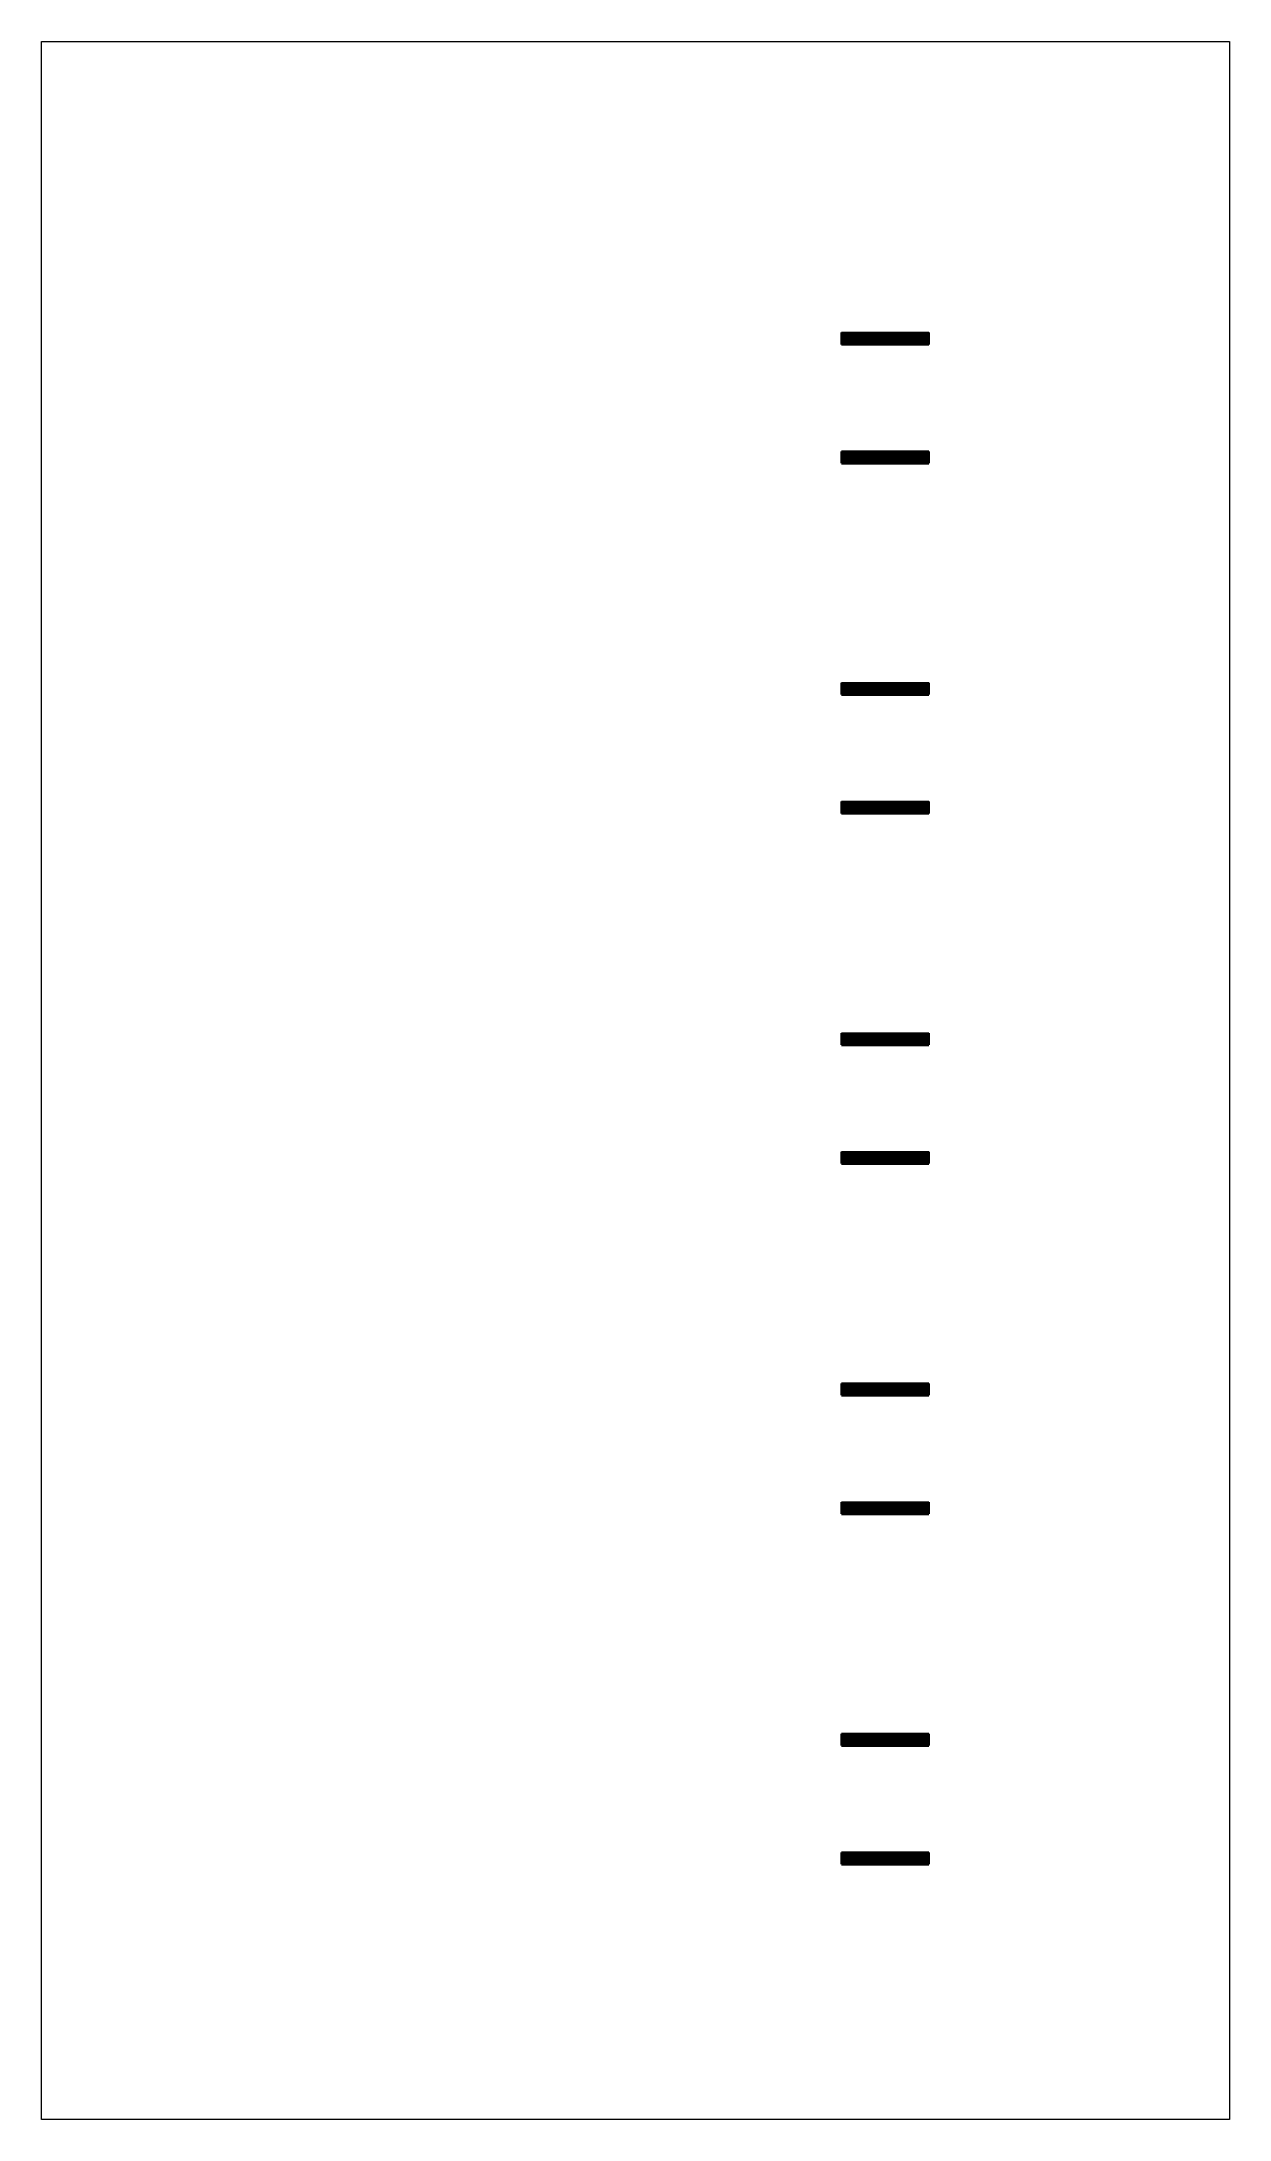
# Model space of a CAD drawing. Header units: millimetres. Extents: x 43.3 to 83.3, y 94.2 to 164.2.
import ezdxf

# ---------------------------------------------------------------- set-up
doc = ezdxf.new("R2010")
doc.units = ezdxf.units.MM
doc.layers.add('Rasters', color=6, linetype='Continuous')

msp = doc.modelspace()

# ---------------------------------------------------------------- linework, layer by layer
at = {"layer": 'Rasters', "linetype": 'Continuous', "lineweight": 0}
for p, q in [((43.292, 94.211), (43.292, 164.211)), ((43.292, 164.211), (83.292, 164.211)), ((83.292, 164.211), (83.292, 94.211)), ((83.292, 94.211), (43.292, 94.211))]:
    msp.add_line(p, q, dxfattribs=at)
at = {"layer": 'Rasters'}
for p, q in [((70.2, 154.383), (73.2, 154.383)), ((73.2, 154.333), (70.2, 154.333)), ((70.2, 154.283), (73.2, 154.283)), ((73.2, 154.233), (70.2, 154.233)), ((70.2, 154.183), (73.2, 154.183)), ((73.2, 154.133), (70.2, 154.133)), ((70.2, 154.083), (73.2, 154.083)), ((73.2, 154.033), (70.2, 154.033)), ((70.25, 154.433), (70.25, 153.967)), ((70.3, 154.433), (70.3, 153.967)), ((70.35, 154.433), (70.35, 153.967)), ((70.4, 154.433), (70.4, 153.967)), ((70.45, 154.433), (70.45, 153.967)), ((70.5, 154.433), (70.5, 153.967)), ((70.55, 154.433), (70.55, 153.967)), ((70.6, 154.433), (70.6, 153.967)), ((70.65, 154.433), (70.65, 153.967)), ((70.7, 154.433), (70.7, 153.967)), ((70.75, 154.433), (70.75, 153.967)), ((70.8, 154.433), (70.8, 153.967)), ((70.85, 154.433), (70.85, 153.967)), ((70.9, 154.433), (70.9, 153.967)), ((70.95, 154.433), (70.95, 153.967)), ((71, 154.433), (71, 153.967)), ((71.05, 154.433), (71.05, 153.967)), ((71.1, 154.433), (71.1, 153.967)), ((71.15, 154.433), (71.15, 153.967)), ((71.2, 154.433), (71.2, 153.967)), ((71.25, 154.433), (71.25, 153.967)), ((71.3, 154.433), (71.3, 153.967)), ((71.35, 154.433), (71.35, 153.967)), ((71.4, 154.433), (71.4, 153.967)), ((71.45, 154.433), (71.45, 153.967)), ((71.5, 154.433), (71.5, 153.967)), ((71.55, 154.433), (71.55, 153.967)), ((71.6, 154.433), (71.6, 153.967)), ((71.65, 154.433), (71.65, 153.967)), ((71.7, 154.433), (71.7, 153.967)), ((71.75, 154.433), (71.75, 153.967)), ((71.8, 154.433), (71.8, 153.967)), ((71.85, 154.433), (71.85, 153.967)), ((71.9, 154.433), (71.9, 153.967)), ((71.95, 154.433), (71.95, 153.967)), ((72, 154.433), (72, 153.967)), ((72.05, 154.433), (72.05, 153.967)), ((72.1, 154.433), (72.1, 153.967)), ((72.15, 154.433), (72.15, 153.967)), ((72.2, 154.433), (72.2, 153.967)), ((72.25, 154.433), (72.25, 153.967)), ((72.3, 154.433), (72.3, 153.967)), ((72.35, 154.433), (72.35, 153.967)), ((72.4, 154.433), (72.4, 153.967)), ((72.45, 154.433), (72.45, 153.967)), ((72.5, 154.433), (72.5, 153.967)), ((72.55, 154.433), (72.55, 153.967)), ((72.6, 154.433), (72.6, 153.967)), ((72.65, 154.433), (72.65, 153.967)), ((72.7, 154.433), (72.7, 153.967)), ((72.75, 154.433), (72.75, 153.967)), ((72.8, 154.433), (72.8, 153.967)), ((72.85, 154.433), (72.85, 153.967)), ((72.9, 154.433), (72.9, 153.967)), ((72.95, 154.433), (72.95, 153.967)), ((73, 154.433), (73, 153.967)), ((73.05, 154.433), (73.05, 153.967)), ((73.1, 154.433), (73.1, 153.967)), ((73.15, 154.433), (73.15, 153.967)), ((70.2, 150.383), (73.2, 150.383)), ((73.2, 150.333), (70.2, 150.333)), ((70.2, 150.283), (73.2, 150.283)), ((73.2, 150.233), (70.2, 150.233)), ((70.2, 150.183), (73.2, 150.183)), ((73.2, 150.133), (70.2, 150.133)), ((70.2, 150.083), (73.2, 150.083)), ((73.2, 150.033), (70.2, 150.033)), ((70.25, 150.433), (70.25, 149.967)), ((70.3, 150.433), (70.3, 149.967)), ((70.35, 150.433), (70.35, 149.967)), ((70.4, 150.433), (70.4, 149.967)), ((70.45, 150.433), (70.45, 149.967)), ((70.5, 150.433), (70.5, 149.967)), ((70.55, 150.433), (70.55, 149.967)), ((70.6, 150.433), (70.6, 149.967)), ((70.65, 150.433), (70.65, 149.967)), ((70.7, 150.433), (70.7, 149.967)), ((70.75, 150.433), (70.75, 149.967)), ((70.8, 150.433), (70.8, 149.967)), ((70.85, 150.433), (70.85, 149.967)), ((70.9, 150.433), (70.9, 149.967)), ((70.95, 150.433), (70.95, 149.967)), ((71, 150.433), (71, 149.967)), ((71.05, 150.433), (71.05, 149.967)), ((71.1, 150.433), (71.1, 149.967)), ((71.15, 150.433), (71.15, 149.967)), ((71.2, 150.433), (71.2, 149.967)), ((71.25, 150.433), (71.25, 149.967)), ((71.3, 150.433), (71.3, 149.967)), ((71.35, 150.433), (71.35, 149.967)), ((71.4, 150.433), (71.4, 149.967)), ((71.45, 150.433), (71.45, 149.967)), ((71.5, 150.433), (71.5, 149.967)), ((71.55, 150.433), (71.55, 149.967)), ((71.6, 150.433), (71.6, 149.967)), ((71.65, 150.433), (71.65, 149.967)), ((71.7, 150.433), (71.7, 149.967)), ((71.75, 150.433), (71.75, 149.967)), ((71.8, 150.433), (71.8, 149.967)), ((71.85, 150.433), (71.85, 149.967)), ((71.9, 150.433), (71.9, 149.967)), ((71.95, 150.433), (71.95, 149.967)), ((72, 150.433), (72, 149.967)), ((72.05, 150.433), (72.05, 149.967)), ((72.1, 150.433), (72.1, 149.967)), ((72.15, 150.433), (72.15, 149.967)), ((72.2, 150.433), (72.2, 149.967)), ((72.25, 150.433), (72.25, 149.967)), ((72.3, 150.433), (72.3, 149.967)), ((72.35, 150.433), (72.35, 149.967)), ((72.4, 150.433), (72.4, 149.967)), ((72.45, 150.433), (72.45, 149.967)), ((72.5, 150.433), (72.5, 149.967)), ((72.55, 150.433), (72.55, 149.967)), ((72.6, 150.433), (72.6, 149.967)), ((72.65, 150.433), (72.65, 149.967)), ((72.7, 150.433), (72.7, 149.967)), ((72.75, 150.433), (72.75, 149.967)), ((72.8, 150.433), (72.8, 149.967)), ((72.85, 150.433), (72.85, 149.967)), ((72.9, 150.433), (72.9, 149.967)), ((72.95, 150.433), (72.95, 149.967)), ((73, 150.433), (73, 149.967)), ((73.05, 150.433), (73.05, 149.967)), ((73.1, 150.433), (73.1, 149.967)), ((73.15, 150.433), (73.15, 149.967)), ((70.2, 142.583), (73.2, 142.583)), ((73.2, 142.533), (70.2, 142.533)), ((70.2, 142.483), (73.2, 142.483)), ((73.2, 142.433), (70.2, 142.433)), ((70.2, 142.383), (73.2, 142.383)), ((73.2, 142.333), (70.2, 142.333)), ((70.2, 142.283), (73.2, 142.283)), ((73.2, 142.233), (70.2, 142.233)), ((70.25, 142.633), (70.25, 142.167)), ((70.3, 142.633), (70.3, 142.167)), ((70.35, 142.633), (70.35, 142.167)), ((70.4, 142.633), (70.4, 142.167)), ((70.45, 142.633), (70.45, 142.167)), ((70.5, 142.633), (70.5, 142.167)), ((70.55, 142.633), (70.55, 142.167)), ((70.6, 142.633), (70.6, 142.167)), ((70.65, 142.633), (70.65, 142.167)), ((70.7, 142.633), (70.7, 142.167)), ((70.75, 142.633), (70.75, 142.167)), ((70.8, 142.633), (70.8, 142.167)), ((70.85, 142.633), (70.85, 142.167)), ((70.9, 142.633), (70.9, 142.167)), ((70.95, 142.633), (70.95, 142.167)), ((71, 142.633), (71, 142.167)), ((71.05, 142.633), (71.05, 142.167)), ((71.1, 142.633), (71.1, 142.167)), ((71.15, 142.633), (71.15, 142.167)), ((71.2, 142.633), (71.2, 142.167)), ((71.25, 142.633), (71.25, 142.167)), ((71.3, 142.633), (71.3, 142.167)), ((71.35, 142.633), (71.35, 142.167)), ((71.4, 142.633), (71.4, 142.167)), ((71.45, 142.633), (71.45, 142.167)), ((71.5, 142.633), (71.5, 142.167)), ((71.55, 142.633), (71.55, 142.167)), ((71.6, 142.633), (71.6, 142.167)), ((71.65, 142.633), (71.65, 142.167)), ((71.7, 142.633), (71.7, 142.167)), ((71.75, 142.633), (71.75, 142.167)), ((71.8, 142.633), (71.8, 142.167)), ((71.85, 142.633), (71.85, 142.167)), ((71.9, 142.633), (71.9, 142.167)), ((71.95, 142.633), (71.95, 142.167)), ((72, 142.633), (72, 142.167)), ((72.05, 142.633), (72.05, 142.167)), ((72.1, 142.633), (72.1, 142.167)), ((72.15, 142.633), (72.15, 142.167)), ((72.2, 142.633), (72.2, 142.167)), ((72.25, 142.633), (72.25, 142.167)), ((72.3, 142.633), (72.3, 142.167)), ((72.35, 142.633), (72.35, 142.167)), ((72.4, 142.633), (72.4, 142.167)), ((72.45, 142.633), (72.45, 142.167)), ((72.5, 142.633), (72.5, 142.167)), ((72.55, 142.633), (72.55, 142.167)), ((72.6, 142.633), (72.6, 142.167)), ((72.65, 142.633), (72.65, 142.167)), ((72.7, 142.633), (72.7, 142.167)), ((72.75, 142.633), (72.75, 142.167)), ((72.8, 142.633), (72.8, 142.167)), ((72.85, 142.633), (72.85, 142.167)), ((72.9, 142.633), (72.9, 142.167)), ((72.95, 142.633), (72.95, 142.167)), ((73, 142.633), (73, 142.167)), ((73.05, 142.633), (73.05, 142.167)), ((73.1, 142.633), (73.1, 142.167)), ((73.15, 142.633), (73.15, 142.167)), ((70.25, 138.633), (70.25, 138.167)), ((70.3, 138.633), (70.3, 138.167)), ((70.35, 138.633), (70.35, 138.167)), ((70.4, 138.633), (70.4, 138.167)), ((70.45, 138.633), (70.45, 138.167)), ((70.5, 138.633), (70.5, 138.167)), ((70.55, 138.633), (70.55, 138.167)), ((70.6, 138.633), (70.6, 138.167)), ((70.65, 138.633), (70.65, 138.167)), ((70.7, 138.633), (70.7, 138.167)), ((70.75, 138.633), (70.75, 138.167)), ((70.8, 138.633), (70.8, 138.167)), ((70.85, 138.633), (70.85, 138.167)), ((70.9, 138.633), (70.9, 138.167)), ((70.95, 138.633), (70.95, 138.167)), ((71, 138.633), (71, 138.167)), ((71.05, 138.633), (71.05, 138.167)), ((71.1, 138.633), (71.1, 138.167)), ((71.15, 138.633), (71.15, 138.167)), ((71.2, 138.633), (71.2, 138.167)), ((71.25, 138.633), (71.25, 138.167)), ((71.3, 138.633), (71.3, 138.167)), ((71.35, 138.633), (71.35, 138.167)), ((71.4, 138.633), (71.4, 138.167)), ((71.45, 138.633), (71.45, 138.167)), ((71.5, 138.633), (71.5, 138.167)), ((71.55, 138.633), (71.55, 138.167)), ((71.6, 138.633), (71.6, 138.167)), ((71.65, 138.633), (71.65, 138.167)), ((71.7, 138.633), (71.7, 138.167)), ((71.75, 138.633), (71.75, 138.167)), ((71.8, 138.633), (71.8, 138.167)), ((71.85, 138.633), (71.85, 138.167)), ((71.9, 138.633), (71.9, 138.167)), ((71.95, 138.633), (71.95, 138.167)), ((72, 138.633), (72, 138.167)), ((72.05, 138.633), (72.05, 138.167)), ((72.1, 138.633), (72.1, 138.167)), ((72.15, 138.633), (72.15, 138.167)), ((72.2, 138.633), (72.2, 138.167)), ((72.25, 138.633), (72.25, 138.167)), ((72.3, 138.633), (72.3, 138.167)), ((72.35, 138.633), (72.35, 138.167)), ((72.4, 138.633), (72.4, 138.167)), ((72.45, 138.633), (72.45, 138.167)), ((72.5, 138.633), (72.5, 138.167)), ((72.55, 138.633), (72.55, 138.167)), ((72.6, 138.633), (72.6, 138.167)), ((72.65, 138.633), (72.65, 138.167)), ((72.7, 138.633), (72.7, 138.167)), ((72.75, 138.633), (72.75, 138.167)), ((72.8, 138.633), (72.8, 138.167)), ((72.85, 138.633), (72.85, 138.167)), ((72.9, 138.633), (72.9, 138.167)), ((72.95, 138.633), (72.95, 138.167)), ((73, 138.633), (73, 138.167)), ((73.05, 138.633), (73.05, 138.167)), ((73.1, 138.633), (73.1, 138.167)), ((73.15, 138.633), (73.15, 138.167)), ((70.2, 138.583), (73.2, 138.583)), ((73.2, 138.533), (70.2, 138.533)), ((70.2, 138.483), (73.2, 138.483)), ((73.2, 138.433), (70.2, 138.433)), ((70.2, 138.383), (73.2, 138.383)), ((73.2, 138.333), (70.2, 138.333)), ((70.2, 138.283), (73.2, 138.283)), ((73.2, 138.233), (70.2, 138.233)), ((70.2, 130.783), (73.2, 130.783)), ((73.2, 130.733), (70.2, 130.733)), ((70.2, 130.683), (73.2, 130.683)), ((73.2, 130.633), (70.2, 130.633)), ((70.2, 130.583), (73.2, 130.583)), ((73.2, 130.533), (70.2, 130.533)), ((70.2, 130.483), (73.2, 130.483)), ((73.2, 130.433), (70.2, 130.433)), ((70.25, 130.833), (70.25, 130.367)), ((70.3, 130.833), (70.3, 130.367)), ((70.35, 130.833), (70.35, 130.367)), ((70.4, 130.833), (70.4, 130.367)), ((70.45, 130.833), (70.45, 130.367)), ((70.5, 130.833), (70.5, 130.367)), ((70.55, 130.833), (70.55, 130.367)), ((70.6, 130.833), (70.6, 130.367)), ((70.65, 130.833), (70.65, 130.367)), ((70.7, 130.833), (70.7, 130.367)), ((70.75, 130.833), (70.75, 130.367)), ((70.8, 130.833), (70.8, 130.367)), ((70.85, 130.833), (70.85, 130.367)), ((70.9, 130.833), (70.9, 130.367)), ((70.95, 130.833), (70.95, 130.367)), ((71, 130.833), (71, 130.367)), ((71.05, 130.833), (71.05, 130.367)), ((71.1, 130.833), (71.1, 130.367)), ((71.15, 130.833), (71.15, 130.367)), ((71.2, 130.833), (71.2, 130.367)), ((71.25, 130.833), (71.25, 130.367)), ((71.3, 130.833), (71.3, 130.367)), ((71.35, 130.833), (71.35, 130.367)), ((71.4, 130.833), (71.4, 130.367)), ((71.45, 130.833), (71.45, 130.367)), ((71.5, 130.833), (71.5, 130.367)), ((71.55, 130.833), (71.55, 130.367)), ((71.6, 130.833), (71.6, 130.367)), ((71.65, 130.833), (71.65, 130.367)), ((71.7, 130.833), (71.7, 130.367)), ((71.75, 130.833), (71.75, 130.367)), ((71.8, 130.833), (71.8, 130.367)), ((71.85, 130.833), (71.85, 130.367)), ((71.9, 130.833), (71.9, 130.367)), ((71.95, 130.833), (71.95, 130.367)), ((72, 130.833), (72, 130.367)), ((72.05, 130.833), (72.05, 130.367)), ((72.1, 130.833), (72.1, 130.367)), ((72.15, 130.833), (72.15, 130.367)), ((72.2, 130.833), (72.2, 130.367)), ((72.25, 130.833), (72.25, 130.367)), ((72.3, 130.833), (72.3, 130.367)), ((72.35, 130.833), (72.35, 130.367)), ((72.4, 130.833), (72.4, 130.367)), ((72.45, 130.833), (72.45, 130.367)), ((72.5, 130.833), (72.5, 130.367)), ((72.55, 130.833), (72.55, 130.367)), ((72.6, 130.833), (72.6, 130.367)), ((72.65, 130.833), (72.65, 130.367)), ((72.7, 130.833), (72.7, 130.367)), ((72.75, 130.833), (72.75, 130.367)), ((72.8, 130.833), (72.8, 130.367)), ((72.85, 130.833), (72.85, 130.367)), ((72.9, 130.833), (72.9, 130.367)), ((72.95, 130.833), (72.95, 130.367)), ((73, 130.833), (73, 130.367)), ((73.05, 130.833), (73.05, 130.367)), ((73.1, 130.833), (73.1, 130.367)), ((73.15, 130.833), (73.15, 130.367)), ((70.2, 126.783), (73.2, 126.783)), ((73.2, 126.733), (70.2, 126.733)), ((70.25, 126.833), (70.25, 126.367)), ((70.3, 126.833), (70.3, 126.367)), ((70.35, 126.833), (70.35, 126.367)), ((70.4, 126.833), (70.4, 126.367)), ((70.45, 126.833), (70.45, 126.367)), ((70.5, 126.833), (70.5, 126.367)), ((70.55, 126.833), (70.55, 126.367)), ((70.6, 126.833), (70.6, 126.367)), ((70.65, 126.833), (70.65, 126.367)), ((70.7, 126.833), (70.7, 126.367)), ((70.75, 126.833), (70.75, 126.367)), ((70.8, 126.833), (70.8, 126.367)), ((70.85, 126.833), (70.85, 126.367)), ((70.9, 126.833), (70.9, 126.367)), ((70.95, 126.833), (70.95, 126.367)), ((71, 126.833), (71, 126.367)), ((71.05, 126.833), (71.05, 126.367)), ((71.1, 126.833), (71.1, 126.367)), ((71.15, 126.833), (71.15, 126.367)), ((71.2, 126.833), (71.2, 126.367)), ((71.25, 126.833), (71.25, 126.367)), ((71.3, 126.833), (71.3, 126.367)), ((71.35, 126.833), (71.35, 126.367)), ((71.4, 126.833), (71.4, 126.367)), ((71.45, 126.833), (71.45, 126.367)), ((71.5, 126.833), (71.5, 126.367)), ((71.55, 126.833), (71.55, 126.367)), ((71.6, 126.833), (71.6, 126.367)), ((71.65, 126.833), (71.65, 126.367)), ((71.7, 126.833), (71.7, 126.367)), ((71.75, 126.833), (71.75, 126.367)), ((71.8, 126.833), (71.8, 126.367)), ((71.85, 126.833), (71.85, 126.367)), ((71.9, 126.833), (71.9, 126.367)), ((71.95, 126.833), (71.95, 126.367)), ((72, 126.833), (72, 126.367)), ((72.05, 126.833), (72.05, 126.367)), ((72.1, 126.833), (72.1, 126.367)), ((72.15, 126.833), (72.15, 126.367)), ((72.2, 126.833), (72.2, 126.367)), ((72.25, 126.833), (72.25, 126.367)), ((72.3, 126.833), (72.3, 126.367)), ((72.35, 126.833), (72.35, 126.367)), ((72.4, 126.833), (72.4, 126.367)), ((72.45, 126.833), (72.45, 126.367)), ((72.5, 126.833), (72.5, 126.367)), ((72.55, 126.833), (72.55, 126.367)), ((72.6, 126.833), (72.6, 126.367)), ((72.65, 126.833), (72.65, 126.367)), ((72.7, 126.833), (72.7, 126.367)), ((72.75, 126.833), (72.75, 126.367)), ((72.8, 126.833), (72.8, 126.367)), ((72.85, 126.833), (72.85, 126.367)), ((72.9, 126.833), (72.9, 126.367)), ((72.95, 126.833), (72.95, 126.367)), ((73, 126.833), (73, 126.367)), ((73.05, 126.833), (73.05, 126.367)), ((73.1, 126.833), (73.1, 126.367)), ((73.15, 126.833), (73.15, 126.367)), ((70.2, 126.683), (73.2, 126.683)), ((73.2, 126.633), (70.2, 126.633)), ((70.2, 126.583), (73.2, 126.583)), ((73.2, 126.533), (70.2, 126.533)), ((70.2, 126.483), (73.2, 126.483)), ((73.2, 126.433), (70.2, 126.433)), ((70.25, 119.033), (70.25, 118.567)), ((70.3, 119.033), (70.3, 118.567)), ((70.35, 119.033), (70.35, 118.567)), ((70.4, 119.033), (70.4, 118.567)), ((70.45, 119.033), (70.45, 118.567)), ((70.5, 119.033), (70.5, 118.567)), ((70.55, 119.033), (70.55, 118.567)), ((70.6, 119.033), (70.6, 118.567)), ((70.65, 119.033), (70.65, 118.567)), ((70.7, 119.033), (70.7, 118.567)), ((70.75, 119.033), (70.75, 118.567)), ((70.8, 119.033), (70.8, 118.567)), ((70.85, 119.033), (70.85, 118.567)), ((70.9, 119.033), (70.9, 118.567)), ((70.95, 119.033), (70.95, 118.567)), ((71, 119.033), (71, 118.567)), ((71.05, 119.033), (71.05, 118.567)), ((71.1, 119.033), (71.1, 118.567)), ((71.15, 119.033), (71.15, 118.567)), ((71.2, 119.033), (71.2, 118.567)), ((71.25, 119.033), (71.25, 118.567)), ((71.3, 119.033), (71.3, 118.567)), ((71.35, 119.033), (71.35, 118.567)), ((71.4, 119.033), (71.4, 118.567)), ((71.45, 119.033), (71.45, 118.567)), ((71.5, 119.033), (71.5, 118.567)), ((71.55, 119.033), (71.55, 118.567)), ((71.6, 119.033), (71.6, 118.567)), ((71.65, 119.033), (71.65, 118.567)), ((71.7, 119.033), (71.7, 118.567)), ((71.75, 119.033), (71.75, 118.567)), ((71.8, 119.033), (71.8, 118.567)), ((71.85, 119.033), (71.85, 118.567)), ((71.9, 119.033), (71.9, 118.567)), ((71.95, 119.033), (71.95, 118.567)), ((72, 119.033), (72, 118.567)), ((72.05, 119.033), (72.05, 118.567)), ((72.1, 119.033), (72.1, 118.567)), ((72.15, 119.033), (72.15, 118.567)), ((72.2, 119.033), (72.2, 118.567)), ((72.25, 119.033), (72.25, 118.567)), ((72.3, 119.033), (72.3, 118.567)), ((72.35, 119.033), (72.35, 118.567)), ((72.4, 119.033), (72.4, 118.567)), ((72.45, 119.033), (72.45, 118.567)), ((72.5, 119.033), (72.5, 118.567)), ((72.55, 119.033), (72.55, 118.567)), ((72.6, 119.033), (72.6, 118.567)), ((72.65, 119.033), (72.65, 118.567)), ((72.7, 119.033), (72.7, 118.567)), ((72.75, 119.033), (72.75, 118.567)), ((72.8, 119.033), (72.8, 118.567)), ((72.85, 119.033), (72.85, 118.567)), ((72.9, 119.033), (72.9, 118.567)), ((72.95, 119.033), (72.95, 118.567)), ((73, 119.033), (73, 118.567)), ((73.05, 119.033), (73.05, 118.567)), ((73.1, 119.033), (73.1, 118.567)), ((73.15, 119.033), (73.15, 118.567)), ((70.2, 118.983), (73.2, 118.983)), ((73.2, 118.933), (70.2, 118.933)), ((70.2, 118.883), (73.2, 118.883)), ((73.2, 118.833), (70.2, 118.833)), ((70.2, 118.783), (73.2, 118.783)), ((73.2, 118.733), (70.2, 118.733)), ((70.2, 118.683), (73.2, 118.683)), ((73.2, 118.633), (70.2, 118.633)), ((70.2, 114.983), (73.2, 114.983)), ((73.2, 114.933), (70.2, 114.933)), ((70.2, 114.883), (73.2, 114.883)), ((73.2, 114.833), (70.2, 114.833)), ((70.25, 115.033), (70.25, 114.567)), ((70.3, 115.033), (70.3, 114.567)), ((70.35, 115.033), (70.35, 114.567)), ((70.4, 115.033), (70.4, 114.567)), ((70.45, 115.033), (70.45, 114.567)), ((70.5, 115.033), (70.5, 114.567)), ((70.55, 115.033), (70.55, 114.567)), ((70.6, 115.033), (70.6, 114.567)), ((70.65, 115.033), (70.65, 114.567)), ((70.7, 115.033), (70.7, 114.567)), ((70.75, 115.033), (70.75, 114.567)), ((70.8, 115.033), (70.8, 114.567)), ((70.85, 115.033), (70.85, 114.567)), ((70.9, 115.033), (70.9, 114.567)), ((70.95, 115.033), (70.95, 114.567)), ((71, 115.033), (71, 114.567)), ((71.05, 115.033), (71.05, 114.567)), ((71.1, 115.033), (71.1, 114.567)), ((71.15, 115.033), (71.15, 114.567)), ((71.2, 115.033), (71.2, 114.567)), ((71.25, 115.033), (71.25, 114.567)), ((71.3, 115.033), (71.3, 114.567)), ((71.35, 115.033), (71.35, 114.567)), ((71.4, 115.033), (71.4, 114.567)), ((71.45, 115.033), (71.45, 114.567)), ((71.5, 115.033), (71.5, 114.567)), ((71.55, 115.033), (71.55, 114.567)), ((71.6, 115.033), (71.6, 114.567)), ((71.65, 115.033), (71.65, 114.567)), ((71.7, 115.033), (71.7, 114.567)), ((71.75, 115.033), (71.75, 114.567)), ((71.8, 115.033), (71.8, 114.567)), ((71.85, 115.033), (71.85, 114.567)), ((71.9, 115.033), (71.9, 114.567)), ((71.95, 115.033), (71.95, 114.567)), ((72, 115.033), (72, 114.567)), ((72.05, 115.033), (72.05, 114.567)), ((72.1, 115.033), (72.1, 114.567)), ((72.15, 115.033), (72.15, 114.567)), ((72.2, 115.033), (72.2, 114.567)), ((72.25, 115.033), (72.25, 114.567)), ((72.3, 115.033), (72.3, 114.567)), ((72.35, 115.033), (72.35, 114.567)), ((72.4, 115.033), (72.4, 114.567)), ((72.45, 115.033), (72.45, 114.567)), ((72.5, 115.033), (72.5, 114.567)), ((72.55, 115.033), (72.55, 114.567)), ((72.6, 115.033), (72.6, 114.567)), ((72.65, 115.033), (72.65, 114.567)), ((72.7, 115.033), (72.7, 114.567)), ((72.75, 115.033), (72.75, 114.567)), ((72.8, 115.033), (72.8, 114.567)), ((72.85, 115.033), (72.85, 114.567)), ((72.9, 115.033), (72.9, 114.567)), ((72.95, 115.033), (72.95, 114.567)), ((73, 115.033), (73, 114.567)), ((73.05, 115.033), (73.05, 114.567)), ((73.1, 115.033), (73.1, 114.567)), ((73.15, 115.033), (73.15, 114.567)), ((70.2, 114.783), (73.2, 114.783)), ((73.2, 114.733), (70.2, 114.733)), ((70.2, 114.683), (73.2, 114.683)), ((73.2, 114.633), (70.2, 114.633)), ((70.2, 107.183), (73.2, 107.183)), ((73.2, 107.133), (70.2, 107.133)), ((70.25, 107.233), (70.25, 106.767)), ((70.3, 107.233), (70.3, 106.767)), ((70.35, 107.233), (70.35, 106.767)), ((70.4, 107.233), (70.4, 106.767)), ((70.45, 107.233), (70.45, 106.767)), ((70.5, 107.233), (70.5, 106.767)), ((70.55, 107.233), (70.55, 106.767)), ((70.6, 107.233), (70.6, 106.767)), ((70.65, 107.233), (70.65, 106.767)), ((70.7, 107.233), (70.7, 106.767)), ((70.75, 107.233), (70.75, 106.767)), ((70.8, 107.233), (70.8, 106.767)), ((70.85, 107.233), (70.85, 106.767)), ((70.9, 107.233), (70.9, 106.767)), ((70.95, 107.233), (70.95, 106.767)), ((71, 107.233), (71, 106.767)), ((71.05, 107.233), (71.05, 106.767)), ((71.1, 107.233), (71.1, 106.767)), ((71.15, 107.233), (71.15, 106.767)), ((71.2, 107.233), (71.2, 106.767)), ((71.25, 107.233), (71.25, 106.767)), ((71.3, 107.233), (71.3, 106.767)), ((71.35, 107.233), (71.35, 106.767)), ((71.4, 107.233), (71.4, 106.767)), ((71.45, 107.233), (71.45, 106.767)), ((71.5, 107.233), (71.5, 106.767)), ((71.55, 107.233), (71.55, 106.767)), ((71.6, 107.233), (71.6, 106.767)), ((71.65, 107.233), (71.65, 106.767)), ((71.7, 107.233), (71.7, 106.767)), ((71.75, 107.233), (71.75, 106.767)), ((71.8, 107.233), (71.8, 106.767)), ((71.85, 107.233), (71.85, 106.767)), ((71.9, 107.233), (71.9, 106.767)), ((71.95, 107.233), (71.95, 106.767)), ((72, 107.233), (72, 106.767)), ((72.05, 107.233), (72.05, 106.767)), ((72.1, 107.233), (72.1, 106.767)), ((72.15, 107.233), (72.15, 106.767)), ((72.2, 107.233), (72.2, 106.767)), ((72.25, 107.233), (72.25, 106.767)), ((72.3, 107.233), (72.3, 106.767)), ((72.35, 107.233), (72.35, 106.767)), ((72.4, 107.233), (72.4, 106.767)), ((72.45, 107.233), (72.45, 106.767)), ((72.5, 107.233), (72.5, 106.767)), ((72.55, 107.233), (72.55, 106.767)), ((72.6, 107.233), (72.6, 106.767)), ((72.65, 107.233), (72.65, 106.767)), ((72.7, 107.233), (72.7, 106.767)), ((72.75, 107.233), (72.75, 106.767)), ((72.8, 107.233), (72.8, 106.767)), ((72.85, 107.233), (72.85, 106.767)), ((72.9, 107.233), (72.9, 106.767)), ((72.95, 107.233), (72.95, 106.767)), ((73, 107.233), (73, 106.767)), ((73.05, 107.233), (73.05, 106.767)), ((73.1, 107.233), (73.1, 106.767)), ((73.15, 107.233), (73.15, 106.767)), ((70.2, 107.083), (73.2, 107.083)), ((73.2, 107.033), (70.2, 107.033)), ((70.2, 106.983), (73.2, 106.983)), ((73.2, 106.933), (70.2, 106.933)), ((70.2, 106.883), (73.2, 106.883)), ((73.2, 106.833), (70.2, 106.833)), ((70.2, 103.183), (73.2, 103.183)), ((73.2, 103.133), (70.2, 103.133)), ((70.2, 103.083), (73.2, 103.083)), ((73.2, 103.033), (70.2, 103.033)), ((70.2, 102.983), (73.2, 102.983)), ((73.2, 102.933), (70.2, 102.933)), ((70.25, 103.233), (70.25, 102.767)), ((70.3, 103.233), (70.3, 102.767)), ((70.35, 103.233), (70.35, 102.767)), ((70.4, 103.233), (70.4, 102.767)), ((70.45, 103.233), (70.45, 102.767)), ((70.5, 103.233), (70.5, 102.767)), ((70.55, 103.233), (70.55, 102.767)), ((70.6, 103.233), (70.6, 102.767)), ((70.65, 103.233), (70.65, 102.767)), ((70.7, 103.233), (70.7, 102.767)), ((70.75, 103.233), (70.75, 102.767)), ((70.8, 103.233), (70.8, 102.767)), ((70.85, 103.233), (70.85, 102.767)), ((70.9, 103.233), (70.9, 102.767)), ((70.95, 103.233), (70.95, 102.767)), ((71, 103.233), (71, 102.767)), ((71.05, 103.233), (71.05, 102.767)), ((71.1, 103.233), (71.1, 102.767)), ((71.15, 103.233), (71.15, 102.767)), ((71.2, 103.233), (71.2, 102.767)), ((71.25, 103.233), (71.25, 102.767)), ((71.3, 103.233), (71.3, 102.767)), ((71.35, 103.233), (71.35, 102.767)), ((71.4, 103.233), (71.4, 102.767)), ((71.45, 103.233), (71.45, 102.767)), ((71.5, 103.233), (71.5, 102.767)), ((71.55, 103.233), (71.55, 102.767)), ((71.6, 103.233), (71.6, 102.767)), ((71.65, 103.233), (71.65, 102.767)), ((71.7, 103.233), (71.7, 102.767)), ((71.75, 103.233), (71.75, 102.767)), ((71.8, 103.233), (71.8, 102.767)), ((71.85, 103.233), (71.85, 102.767)), ((71.9, 103.233), (71.9, 102.767)), ((71.95, 103.233), (71.95, 102.767)), ((72, 103.233), (72, 102.767)), ((72.05, 103.233), (72.05, 102.767)), ((72.1, 103.233), (72.1, 102.767)), ((72.15, 103.233), (72.15, 102.767)), ((72.2, 103.233), (72.2, 102.767)), ((72.25, 103.233), (72.25, 102.767)), ((72.3, 103.233), (72.3, 102.767)), ((72.35, 103.233), (72.35, 102.767)), ((72.4, 103.233), (72.4, 102.767)), ((72.45, 103.233), (72.45, 102.767)), ((72.5, 103.233), (72.5, 102.767)), ((72.55, 103.233), (72.55, 102.767)), ((72.6, 103.233), (72.6, 102.767)), ((72.65, 103.233), (72.65, 102.767)), ((72.7, 103.233), (72.7, 102.767)), ((72.75, 103.233), (72.75, 102.767)), ((72.8, 103.233), (72.8, 102.767)), ((72.85, 103.233), (72.85, 102.767)), ((72.9, 103.233), (72.9, 102.767)), ((72.95, 103.233), (72.95, 102.767)), ((73, 103.233), (73, 102.767)), ((73.05, 103.233), (73.05, 102.767)), ((73.1, 103.233), (73.1, 102.767)), ((73.15, 103.233), (73.15, 102.767)), ((70.2, 102.883), (73.2, 102.883)), ((73.2, 102.833), (70.2, 102.833))]:
    msp.add_line(p, q, dxfattribs=at)

doc.saveas('drawing.dxf')
